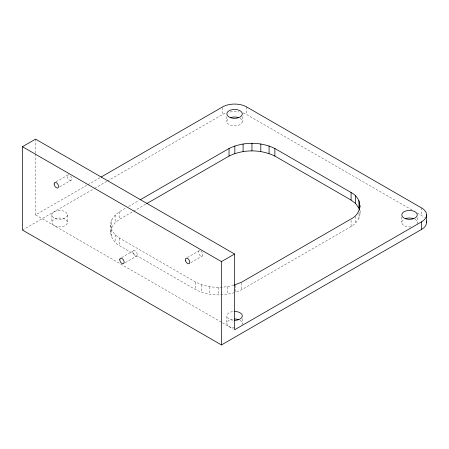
<?xml version="1.0" encoding="UTF-8"?>
<svg xmlns="http://www.w3.org/2000/svg" width="449" height="449" viewBox="0 0 449 449"><rect width="100%" height="100%" fill="white"/><g stroke="black" fill="none" stroke-linecap="round" stroke-linejoin="round"><path stroke-width="0.34" stroke-dasharray="2.25 1.68" d="M234.558 292.613C221.885 296.239 207.685 295.711 195.803 289.74L119.574 245.732C111.902 241.792 109.371 233.003 110.544 224.927C111.043 216.188 119.333 211.49 126.225 207.859M110.544 232.503L111.711 227.39L111.711 219.814M235.826 285.418L235.826 292.31L241.618 289.74L351.09 226.537C356.753 223.31 360.772 217.221 360.12 210.559M111.711 227.39L115.129 222.625L119.574 219.28L132.882 211.597M55.996 181.851L67.922 174.964M59.683 186.863L71.015 180.318A3.092 1.785 60 0 0 70.56 176.087M35.572 153.861L35.572 214.891L87.173 185.1M87.78 184.747L100.531 177.389M22.45 230.04L94.004 188.732M94.61 188.384L106.739 181.379M107.345 181.031L222.558 114.512A17.011 9.822 0 0 1 226.077 112.952M128.644 206.467L138.926 200.529M133.482 211.249L146.183 203.913M121.6 257.608L133.533 250.722M125.293 262.62L136.625 256.076M187.328 257.552L199.255 250.665M190.786 262.676L202.117 256.138M110.544 224.927L111.711 230.045L115.129 234.81L119.574 238.155L195.803 282.168C207.281 287.91 220.981 288.679 233.289 285.339M243.089 112.952A17.011 9.822 0 0 1 246.613 114.512L411.845 209.907M417.317 213.067L421.566 215.52A17.011 9.822 0 0 1 424.271 217.557M35.572 214.891L221.84 322.433M222.451 322.78L233.368 329.089M359.834 212.035L360.12 213.314M421.566 207.943L421.566 215.52M417.273 217.647L417.273 222.468M401.81 216.957L401.81 222.468M358.959 212.916L358.959 218.427M355.535 216.306L355.535 223.192M351.09 220.341L351.09 226.537M246.613 106.935L246.613 114.512M242.314 116.633L242.314 121.455M242.314 318.655L242.314 323.476M241.618 282.853L241.618 289.74M227.57 286.709L227.57 294.28M226.852 116.633L226.852 121.455M232.582 311.589A7.734 4.462 0 0 0 226.852 315.9L226.852 323.476M222.558 107.625L222.558 114.512M218.714 287.382L218.714 294.954M209.851 286.709L209.851 294.28M201.595 284.733L201.595 292.31M195.803 282.168L195.803 289.74M119.574 211.703L119.574 219.28M119.574 238.155L119.574 245.732M115.129 215.049L115.129 222.625M115.129 234.81L115.129 242.387M111.711 230.045L111.711 237.622M67.361 214.891A7.734 4.462 0 0 1 55.76 218.758A7.734 4.462 0 0 1 55.76 211.024A7.734 4.462 0 0 1 67.361 214.891L67.361 222.468A7.734 4.462 0 0 1 55.76 226.33A7.734 4.462 0 0 1 55.76 218.601A7.734 4.462 0 0 1 67.361 222.468M51.899 214.891L51.899 222.468M35.572 139.134L35.572 153.16M230.18 111.969A17.011 9.822 0 0 1 238.986 111.969M232.582 320.21A7.734 4.462 0 0 1 226.852 315.9M240.052 118.3A7.734 4.462 0 0 1 240.052 124.614A7.734 4.462 0 0 1 229.119 124.614A7.734 4.462 0 0 1 229.119 118.3M415.005 219.308A7.734 4.462 0 0 1 417.009 223.619M410.886 226.863A7.734 4.462 0 0 1 402.68 224.528A7.734 4.462 0 0 1 404.072 219.308M234.586 327.938A7.734 4.462 0 0 1 226.919 324.06A7.734 4.462 0 0 1 232.582 319.166M240.052 320.317A7.734 4.462 0 0 1 242.05 324.633M71.015 180.318A3.092 1.785 60 0 1 67.575 177.81A3.092 1.785 60 0 1 68.905 174.874M200.843 250.974A3.092 1.785 60 0 1 202.594 255.734A3.092 1.785 60 0 1 198.913 253.853A3.092 1.785 60 0 1 200.276 250.682M132.893 252.136A3.092 1.785 60 0 0 136.17 256.216A3.092 1.785 60 0 0 136.17 251.844A3.092 1.785 60 0 0 132.893 252.136"/><path stroke-width="0.67" d="M140.139 199.827L229.046 148.501C243.19 141.581 260.717 141.581 274.867 148.501L351.09 192.509C362.635 198.436 362.635 213.039 351.09 218.96L241.618 282.168L233.923 285.188M426.404 221.183A17.011 9.822 0 0 1 421.566 229.411L221.464 344.939L22.45 230.04L22.45 146.705L35.572 139.134L234.586 254.033L234.586 329.791L421.566 221.834A17.011 9.822 0 0 0 421.566 207.943L246.613 106.935A17.011 9.822 0 0 0 222.558 106.935L101.137 177.035M146.789 203.565L229.046 156.078C243.19 149.158 260.717 149.158 274.867 156.078L351.09 200.086L355.535 203.431L358.959 208.196L359.396 210.115M22.45 146.705L221.464 261.604L234.586 254.033M426.55 214.891L426.55 222.468M421.566 221.834L421.566 229.411M360.12 205.737L360.12 207.112M358.959 200.619L358.959 208.196M355.535 195.854L355.535 203.431M351.09 192.509L351.09 200.086M274.867 148.501L274.867 156.078M269.074 145.936L269.074 153.507M260.813 143.961L260.813 151.537M251.956 143.287L251.956 150.864M243.094 143.961L243.094 151.537M234.838 145.936L234.838 153.507M229.046 148.501L229.046 156.078M221.464 261.604L221.464 344.939M234.586 311.438A7.734 4.462 0 0 1 242.314 315.9A7.734 4.462 0 0 1 234.586 320.361M230.719 117.593A7.734 4.462 0 0 1 238.447 117.593M405.671 218.601A7.734 4.462 0 0 1 413.406 218.601M234.586 319.014A7.734 4.462 0 0 1 238.447 319.609M230.719 117.745A7.734 4.462 0 0 0 242.314 113.883A7.734 4.462 0 0 0 230.719 110.016A7.734 4.462 0 0 0 230.719 117.745M405.671 218.758A7.734 4.462 0 0 0 417.273 214.891A7.734 4.462 0 0 0 405.671 211.024A7.734 4.462 0 0 0 405.671 218.758M119.771 259.713A3.092 1.785 60 0 0 123.048 263.793A3.092 1.785 60 0 0 123.048 259.421A3.092 1.785 60 0 0 119.771 259.713M54.161 183.955A3.092 1.785 60 0 0 57.444 188.036A3.092 1.785 60 0 0 57.444 183.663A3.092 1.785 60 0 0 54.161 183.955M185.415 260.212A3.092 1.785 60 0 0 188.995 263.709A3.092 1.785 60 0 0 188.283 259.006A3.092 1.785 60 0 0 185.415 260.212"/></g></svg>
